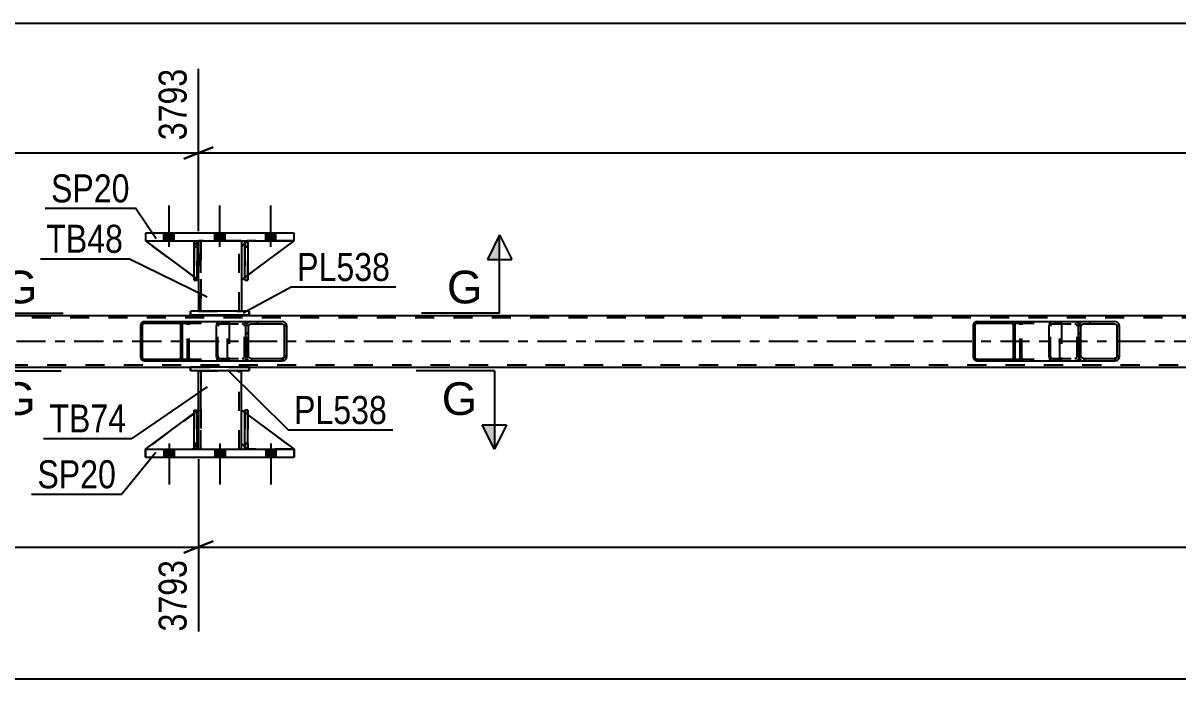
# Model space of a CAD drawing. Header units: millimetres. Extents: x 0 to 841, y 0 to 594.
# Drawn here: x 211.9 to 329.9, y 209.6 to 276.6 of the extents above; entities that cross this region are included whole.
import ezdxf

# ---------------------------------------------------------------- set-up
doc = ezdxf.new("R2010")
doc.units = ezdxf.units.MM
doc.linetypes.add('DXK_LINE_DOT2', pattern=[3.9198, 1.9599, -1.9599])
doc.linetypes.add('DXK_LINE_DOT3', pattern=[5.9187, 2.979, -0.9799, 0.9799, -0.9799])
doc.styles.add('Arial', font='ARIAL.TTF', dxfattribs={"height": 0.2})
doc.styles.add('Arial Narrow', font='ARIALN.TTF', dxfattribs={"height": 0.2})

# ---------------------------------------------------------------- blocks, each defined once
blk = doc.blocks.new('Part-103610369-28015 - 28013')
at = {"linetype": 'Continuous'}
h = blk.add_hatch(dxfattribs=at)
h.set_pattern_fill('', scale=0.7, style=0, pattern_type=0)
h.set_pattern_definition([(45, (313.2664, 245.8691), (-1.57154, 1.57154), [])])
h.paths.add_polyline_path([(313.29, 245.75), (313.27, 245.87), (313.19, 245.97), (313.08, 246.04), (312.95, 246.07), (309.38, 246.07), (309.25, 246.04), (309.14, 245.97), (309.06, 245.87), (309.04, 245.75), (309.04, 242.39), (309.06, 242.26), (309.14, 242.16), (309.25, 242.09), (309.38, 242.07), (312.95, 242.07), (313.08, 242.09), (313.19, 242.16), (313.27, 242.26), (313.29, 242.39)])
h.paths.add_polyline_path([(313.11, 242.33), (313.07, 242.27), (313.02, 242.24), (312.95, 242.23), (309.38, 242.23), (309.31, 242.24), (309.26, 242.27), (309.22, 242.33), (309.21, 242.39), (309.21, 245.75), (309.22, 245.81), (309.26, 245.86), (309.31, 245.89), (309.38, 245.91), (312.95, 245.91), (313.02, 245.89), (313.07, 245.86), (313.11, 245.81), (313.12, 245.75), (313.12, 242.39)])
at = {"color": 2, "linetype": 'Continuous'}
for p, q in [((309.06, 245.87), (309.04, 245.75)), ((309.04, 242.39), (309.04, 245.75)), ((309.21, 245.75), (309.22, 245.81)), ((309.21, 242.39), (309.21, 245.75)), ((309.22, 245.81), (309.26, 245.86)), ((309.38, 246.07), (309.25, 246.04)), ((309.26, 245.86), (309.31, 245.89)), ((309.31, 245.89), (309.38, 245.91)), ((309.38, 246.07), (312.95, 246.07)), ((309.38, 245.91), (312.95, 245.91)), ((312.95, 246.07), (317.06, 246.07)), ((313.08, 246.04), (312.95, 246.07)), ((312.95, 245.91), (313.02, 245.89)), ((313.02, 245.89), (313.07, 245.86)), ((313.07, 245.86), (313.11, 245.81)), ((313.11, 245.81), (313.12, 245.75)), ((313.12, 242.39), (313.12, 245.75)), ((313.29, 245.75), (313.27, 245.87)), ((313.29, 242.39), (313.29, 245.75)), ((309.04, 242.39), (309.06, 242.26)), ((309.22, 242.33), (309.21, 242.39)), ((309.26, 242.27), (309.22, 242.33)), ((309.25, 242.09), (309.38, 242.07)), ((309.31, 242.24), (309.26, 242.27)), ((309.38, 242.23), (309.31, 242.24)), ((309.38, 242.23), (312.95, 242.23)), ((309.38, 242.07), (312.95, 242.07)), ((313.02, 242.24), (312.95, 242.23)), ((312.95, 242.07), (313.08, 242.09)), ((312.95, 242.07), (317.06, 242.07)), ((313.07, 242.27), (313.02, 242.24)), ((313.11, 242.33), (313.07, 242.27)), ((313.12, 242.39), (313.11, 242.33)), ((313.27, 242.26), (313.29, 242.39))]:
    blk.add_line(p, q, dxfattribs=at)
at = {"color": 7, "linetype": 'DXK_LINE_DOT2'}
for p, q in [((309.38, 246.07), (312.95, 246.07)), ((309.38, 245.91), (317.71, 245.91)), ((313.8, 245.75), (313.82, 245.87)), ((313.8, 242.39), (313.8, 245.75)), ((313.98, 245.81), (313.97, 245.75)), ((313.97, 242.39), (313.97, 245.75)), ((314.02, 245.86), (313.98, 245.81)), ((314.01, 246.04), (314.14, 246.07)), ((314.07, 245.89), (314.02, 245.86)), ((314.14, 245.91), (314.07, 245.89)), ((317.06, 246.07), (317.71, 246.07)), ((317.71, 246.07), (317.84, 246.04)), ((317.78, 245.89), (317.71, 245.91)), ((317.83, 245.86), (317.78, 245.89)), ((317.87, 245.81), (317.83, 245.86)), ((317.88, 245.75), (317.87, 245.81)), ((317.88, 242.39), (317.88, 245.75)), ((318.03, 245.87), (318.05, 245.75)), ((318.05, 245.75), (318.05, 242.39)), ((309.38, 242.23), (317.71, 242.23)), ((309.38, 242.07), (312.95, 242.07)), ((313.82, 242.26), (313.8, 242.39)), ((313.97, 242.39), (313.98, 242.33)), ((313.98, 242.33), (314.02, 242.27)), ((314.14, 242.07), (314.01, 242.09)), ((314.02, 242.27), (314.03, 242.26)), ((314.03, 242.26), (314.07, 242.24)), ((314.07, 242.24), (314.14, 242.23)), ((317.06, 242.07), (317.71, 242.07)), ((317.71, 242.23), (317.78, 242.24)), ((317.84, 242.09), (317.71, 242.07)), ((317.78, 242.24), (317.83, 242.27)), ((317.83, 242.27), (317.87, 242.33)), ((317.87, 242.33), (317.88, 242.39)), ((318.05, 242.39), (318.03, 242.26))]:
    blk.add_line(p, q, dxfattribs=at)
at = {"color": 2, "linetype": 'Continuous'}
for centre, start, end in [((309.36, 245.73), 110.7583, 155.68), ((312.96, 245.73), 24.32, 69.2417), ((309.36, 242.4), 204.32, 249.2417), ((312.96, 242.4), 290.7583, 335.68)]:
    blk.add_arc(centre, 0.331, start, end, dxfattribs=at)
at = {"color": 7, "linetype": 'DXK_LINE_DOT2'}
for centre, start, end in [((314.12, 245.73), 110.7583, 155.68), ((317.72, 245.73), 24.32, 69.2417), ((314.12, 242.4), 204.32, 249.2417), ((317.72, 242.4), 290.7583, 335.68)]:
    blk.add_arc(centre, 0.331, start, end, dxfattribs=at)
blk = doc.blocks.new('Part-103610369-28021 - 28013')
at = {"linetype": 'Continuous'}
h = blk.add_hatch(dxfattribs=at)
h.set_pattern_fill('', scale=0.7, style=0, pattern_type=0)
h.set_pattern_definition([(45, (323.9351, 245.7703), (-1.57154, 1.57154), [])])
h.paths.add_polyline_path([(323.97, 245.59), (323.94, 245.77), (323.83, 245.93), (323.66, 246.03), (323.47, 246.07), (320.29, 246.07), (320.09, 246.03), (319.93, 245.93), (319.82, 245.77), (319.78, 245.59), (319.78, 242.55), (319.82, 242.36), (319.93, 242.21), (320.09, 242.1), (320.29, 242.07), (323.47, 242.07), (323.66, 242.1), (323.83, 242.21), (323.94, 242.36), (323.97, 242.55)])
h.paths.add_polyline_path([(323.7, 242.45), (323.65, 242.38), (323.57, 242.32), (323.47, 242.31), (320.29, 242.31), (320.19, 242.32), (320.11, 242.38), (320.05, 242.45), (320.03, 242.55), (320.03, 245.59), (320.05, 245.68), (320.11, 245.76), (320.19, 245.81), (320.29, 245.83), (323.47, 245.83), (323.57, 245.81), (323.65, 245.76), (323.7, 245.68), (323.72, 245.59), (323.72, 242.55)])
at = {"color": 2, "linetype": 'Continuous'}
for p, q in [((316.79, 245.59), (316.81, 245.77)), ((316.81, 245.77), (316.87, 245.93)), ((316.87, 245.93), (316.96, 246.03)), ((316.96, 246.03), (317.06, 246.07)), ((317.06, 246.07), (320.29, 246.07)), ((319.82, 245.77), (319.78, 245.59)), ((320.03, 245.59), (320.05, 245.68)), ((320.05, 245.68), (320.11, 245.76)), ((320.29, 246.07), (320.09, 246.03)), ((320.11, 245.76), (320.19, 245.81)), ((320.19, 245.81), (320.29, 245.83)), ((320.29, 246.07), (323.47, 246.07)), ((320.29, 245.83), (323.47, 245.83)), ((323.66, 246.03), (323.47, 246.07)), ((323.47, 245.83), (323.57, 245.81)), ((323.57, 245.81), (323.65, 245.76)), ((323.65, 245.76), (323.7, 245.68)), ((323.7, 245.68), (323.72, 245.59)), ((323.97, 245.59), (323.94, 245.77)), ((316.79, 242.55), (316.79, 245.59)), ((319.78, 242.55), (319.78, 245.59)), ((320.03, 242.55), (320.03, 245.59)), ((323.72, 242.55), (323.72, 245.59)), ((323.97, 242.55), (323.97, 245.59)), ((316.81, 242.36), (316.79, 242.55)), ((316.87, 242.21), (316.81, 242.36)), ((316.96, 242.1), (316.87, 242.21)), ((317.06, 242.07), (316.96, 242.1)), ((317.06, 242.07), (320.29, 242.07)), ((319.78, 242.55), (319.82, 242.36)), ((320.05, 242.45), (320.03, 242.55)), ((320.11, 242.38), (320.05, 242.45)), ((320.09, 242.1), (320.29, 242.07)), ((320.19, 242.32), (320.11, 242.38)), ((320.29, 242.31), (320.19, 242.32)), ((320.29, 242.31), (323.47, 242.31)), ((320.29, 242.07), (323.47, 242.07)), ((323.57, 242.32), (323.47, 242.31)), ((323.47, 242.07), (323.66, 242.1)), ((323.65, 242.38), (323.57, 242.32)), ((323.7, 242.45), (323.65, 242.38)), ((323.72, 242.55), (323.7, 242.45)), ((323.94, 242.36), (323.97, 242.55))]:
    blk.add_line(p, q, dxfattribs=at)
at = {"color": 7, "linetype": 'DXK_LINE_DOT2'}
for p, q in [((316.93, 245.68), (316.92, 245.59)), ((316.96, 245.76), (316.93, 245.68)), ((317.01, 245.81), (316.96, 245.76)), ((317.06, 245.83), (317.01, 245.81)), ((317.06, 245.83), (323.47, 245.83)), ((318.05, 245.83), (318.05, 246.07)), ((319.39, 246.07), (319.59, 246.03)), ((319.49, 245.81), (319.39, 245.83)), ((319.57, 245.76), (319.49, 245.81)), ((319.63, 245.68), (319.57, 245.76)), ((319.65, 245.59), (319.63, 245.68)), ((319.86, 245.77), (319.9, 245.59)), ((320.29, 246.07), (323.47, 246.07)), ((316.92, 242.55), (316.92, 245.59)), ((319.65, 242.55), (319.65, 245.59)), ((319.9, 242.55), (319.9, 245.59)), ((316.92, 242.55), (316.93, 242.45)), ((316.93, 242.45), (316.96, 242.38)), ((316.96, 242.38), (317.01, 242.32)), ((317.01, 242.32), (317.06, 242.31)), ((317.06, 242.31), (323.47, 242.31)), ((318.05, 242.07), (318.05, 242.31)), ((319.39, 242.31), (319.49, 242.32)), ((319.59, 242.1), (319.39, 242.07)), ((319.49, 242.32), (319.57, 242.38)), ((319.57, 242.38), (319.63, 242.45)), ((319.63, 242.45), (319.65, 242.55)), ((319.9, 242.55), (319.86, 242.36)), ((320.29, 242.07), (323.47, 242.07))]:
    blk.add_line(p, q, dxfattribs=at)
for centre, start, end in [((319.41, 245.57), 23.8494, 68.8059), ((319.41, 242.56), 291.1941, 336.1506)]:
    blk.add_arc(centre, 0.492, start, end, dxfattribs=at)
at = {"color": 2, "linetype": 'Continuous'}
for centre, start, end in [((320.27, 245.57), 111.1941, 156.1506), ((323.49, 245.57), 23.8494, 68.8059), ((320.27, 242.56), 203.8494, 248.8059), ((323.49, 242.56), 291.1941, 336.1506)]:
    blk.add_arc(centre, 0.492, start, end, dxfattribs=at)
blk = doc.blocks.new('Part-103610369-28041 - 28013')
at = {"color": 2, "linetype": 'Continuous'}
for p, q in [((234.99, 247.12), (228.99, 247.12)), ((228.99, 246.72), (228.99, 247.12)), ((234.99, 247.12), (234.99, 246.72)), ((234.99, 247.12), (234.99, 247.12)), ((234.99, 246.72), (228.99, 246.72)), ((234.99, 246.72), (234.99, 246.72))]:
    blk.add_line(p, q, dxfattribs=at)
at = {"color": 7, "linetype": 'DXK_LINE_DOT2'}
for p, q in [((228.99, 247.12), (228.99, 246.72)), ((234.99, 246.72), (234.99, 247.12)), ((234.99, 247.12), (234.99, 247.12)), ((234.99, 246.72), (234.99, 246.72))]:
    blk.add_line(p, q, dxfattribs=at)
blk = doc.blocks.new('Part-103610369-28042 - 28013')
at = {"color": 2, "linetype": 'Continuous'}
for p, q in [((229.79, 254.32), (229.79, 253.72)), ((234.19, 254.32), (234.19, 253.72)), ((229.79, 250.32), (229.79, 247.12)), ((234.19, 250.32), (234.19, 247.12))]:
    blk.add_line(p, q, dxfattribs=at)
at = {"color": 7, "linetype": 'DXK_LINE_DOT2'}
for p, q in [((234.19, 254.32), (229.79, 254.32)), ((229.79, 254.32), (229.79, 247.12)), ((230.03, 247.12), (230.03, 254.32)), ((230.03, 254.32), (230.03, 247.12)), ((233.95, 247.12), (233.95, 254.32)), ((233.95, 247.12), (233.95, 254.32)), ((234.19, 254.32), (234.19, 247.12)), ((229.79, 253.72), (229.79, 250.32)), ((234.19, 253.72), (234.19, 250.32)), ((229.79, 247.12), (234.19, 247.12))]:
    blk.add_line(p, q, dxfattribs=at)
blk = doc.blocks.new('Part-103610369-28043 - 28013')
at = {"color": 7, "linetype": 'DXK_LINE_DOT2'}
for p, q in [((229.34, 253.72), (229.34, 254.32)), ((229.34, 254.32), (229.34, 254.32)), ((229.34, 254.32), (229.34, 250.32)), ((229.34, 254.32), (229.66, 254.32)), ((229.66, 253.72), (229.66, 254.32)), ((229.66, 250.32), (229.66, 254.32)), ((229.34, 250.32), (229.34, 253.72)), ((229.34, 253.72), (229.66, 253.72)), ((229.66, 253.72), (229.66, 250.32)), ((229.34, 250.32), (229.66, 250.32))]:
    blk.add_line(p, q, dxfattribs=at)
blk = doc.blocks.new('Part-103610369-28044 - 28013')
at = {"color": 7, "linetype": 'DXK_LINE_DOT2'}
for p, q in [((234.54, 253.72), (234.54, 254.32)), ((234.54, 254.32), (234.54, 254.32)), ((234.54, 254.32), (234.54, 250.32)), ((234.54, 254.32), (234.86, 254.32)), ((234.86, 253.72), (234.86, 254.32)), ((234.86, 250.32), (234.86, 254.32)), ((234.54, 250.32), (234.54, 253.72)), ((234.54, 253.72), (234.86, 253.72)), ((234.86, 253.72), (234.86, 250.32)), ((234.54, 250.32), (234.86, 250.32))]:
    blk.add_line(p, q, dxfattribs=at)
blk = doc.blocks.new('Part-103610369-28045 - 28013')
at = {"color": 2, "linetype": 'Continuous'}
for p, q in [((229.34, 254.32), (229.66, 254.32)), ((229.34, 250.32), (229.34, 254.32)), ((229.66, 254.32), (229.66, 254.32)), ((229.66, 254.32), (229.66, 250.32)), ((229.66, 250.32), (229.34, 250.32))]:
    blk.add_line(p, q, dxfattribs=at)
at = {"color": 7, "linetype": 'DXK_LINE_DOT2'}
for p, q in [((229.34, 253.72), (229.34, 254.32)), ((229.66, 253.72), (229.66, 254.32)), ((229.66, 254.32), (229.66, 254.32)), ((229.66, 253.72), (229.34, 253.72)), ((229.34, 253.72), (229.34, 250.32)), ((229.66, 250.32), (229.66, 253.72))]:
    blk.add_line(p, q, dxfattribs=at)
blk = doc.blocks.new('Part-103610369-28046 - 28013')
at = {"color": 2, "linetype": 'Continuous'}
for p, q in [((234.54, 254.32), (234.86, 254.32)), ((234.54, 250.32), (234.54, 254.32)), ((234.86, 254.32), (234.86, 254.32)), ((234.86, 254.32), (234.86, 250.32)), ((234.86, 250.32), (234.54, 250.32))]:
    blk.add_line(p, q, dxfattribs=at)
at = {"color": 7, "linetype": 'DXK_LINE_DOT2'}
for p, q in [((234.54, 253.72), (234.54, 254.32)), ((234.86, 253.72), (234.86, 254.32)), ((234.86, 254.32), (234.86, 254.32)), ((234.86, 253.72), (234.54, 253.72)), ((234.54, 253.72), (234.54, 250.32)), ((234.86, 250.32), (234.86, 253.72))]:
    blk.add_line(p, q, dxfattribs=at)
blk = doc.blocks.new('Part-103610369-28047 - 28013')
at = {"color": 7, "linetype": 'DXK_LINE_DOT2'}
for p, q in [((229.79, 250.32), (224.39, 254.32)), ((224.39, 254.32), (229.19, 254.32)), ((229.79, 250.32), (224.39, 254.32)), ((229.19, 254.32), (229.79, 253.72)), ((229.79, 253.72), (229.19, 254.32)), ((229.79, 253.72), (229.79, 250.32)), ((229.79, 253.72), (229.79, 253.72)), ((229.79, 250.32), (229.79, 253.72)), ((229.79, 250.32), (229.79, 250.32))]:
    blk.add_line(p, q, dxfattribs=at)
blk = doc.blocks.new('Part-103610369-28048 - 28013')
at = {"color": 2, "linetype": 'Continuous'}
for p, q in [((224.39, 254.32), (229.34, 250.65)), ((229.19, 254.32), (229.34, 254.16)), ((229.66, 253.84), (229.79, 253.72)), ((229.79, 253.72), (229.79, 253.72)), ((229.79, 250.32), (229.79, 253.72)), ((229.66, 250.41), (229.79, 250.32)), ((229.79, 250.32), (229.79, 250.32))]:
    blk.add_line(p, q, dxfattribs=at)
at = {"color": 7, "linetype": 'DXK_LINE_DOT2'}
for p, q in [((229.79, 250.32), (224.39, 254.32)), ((224.39, 254.32), (229.19, 254.32)), ((229.19, 254.32), (229.79, 253.72)), ((229.34, 254.16), (229.66, 253.84)), ((229.79, 253.72), (229.79, 250.32)), ((229.34, 250.65), (229.66, 250.41))]:
    blk.add_line(p, q, dxfattribs=at)
blk = doc.blocks.new('Part-103610369-28049 - 28013')
at = {"color": 7, "linetype": 'DXK_LINE_DOT2'}
for p, q in [((234.79, 254.32), (234.19, 253.72)), ((234.19, 250.32), (239.59, 254.32)), ((239.59, 254.32), (234.79, 254.32)), ((234.19, 253.72), (234.19, 250.32))]:
    blk.add_line(p, q, dxfattribs=at)
blk = doc.blocks.new('Part-103610369-28050 - 28013')
at = {"color": 2, "linetype": 'Continuous'}
for p, q in [((234.19, 253.72), (234.54, 254.07)), ((234.86, 250.82), (239.59, 254.32)), ((234.19, 253.72), (234.19, 250.32)), ((234.19, 250.32), (234.54, 250.58))]:
    blk.add_line(p, q, dxfattribs=at)
at = {"color": 7, "linetype": 'DXK_LINE_DOT2'}
for p, q in [((234.54, 254.07), (234.79, 254.32)), ((234.79, 254.32), (239.59, 254.32)), ((234.54, 250.58), (234.86, 250.82))]:
    blk.add_line(p, q, dxfattribs=at)
blk = doc.blocks.new('Part-103610369-28051 - 28013')
at = {"color": 2, "linetype": 'Continuous'}
for p, q in [((234.99, 241.43), (228.99, 241.43)), ((228.99, 241.03), (228.99, 241.43)), ((234.99, 241.03), (228.99, 241.03)), ((234.99, 241.43), (234.99, 241.03)), ((234.99, 241.43), (234.99, 241.43)), ((234.99, 241.03), (234.99, 241.03))]:
    blk.add_line(p, q, dxfattribs=at)
at = {"color": 7, "linetype": 'DXK_LINE_DOT2'}
for p, q in [((228.99, 241.43), (228.99, 241.03)), ((234.99, 241.03), (234.99, 241.43)), ((234.99, 241.43), (234.99, 241.43)), ((234.99, 241.03), (234.99, 241.03))]:
    blk.add_line(p, q, dxfattribs=at)
blk = doc.blocks.new('Part-103610369-28052 - 28013')
at = {"color": 2, "linetype": 'Continuous'}
for p, q in [((229.79, 237.03), (229.79, 241.03)), ((234.19, 237.03), (234.19, 241.03)), ((229.79, 233.03), (229.79, 233.63)), ((234.19, 233.03), (234.19, 233.63))]:
    blk.add_line(p, q, dxfattribs=at)
at = {"color": 7, "linetype": 'DXK_LINE_DOT2'}
for p, q in [((229.79, 241.03), (234.19, 241.03)), ((229.79, 233.03), (229.79, 241.03)), ((230.03, 233.03), (230.03, 241.03)), ((230.03, 241.03), (230.03, 233.03)), ((233.95, 233.03), (233.95, 241.03)), ((233.95, 233.03), (233.95, 241.03)), ((234.19, 233.03), (234.19, 241.03)), ((229.79, 233.63), (229.79, 237.03)), ((234.19, 233.63), (234.19, 237.03)), ((229.79, 233.03), (234.19, 233.03))]:
    blk.add_line(p, q, dxfattribs=at)
blk = doc.blocks.new('Part-103610369-28053 - 28013')
at = {"color": 7, "linetype": 'DXK_LINE_DOT2'}
for p, q in [((229.34, 237.03), (229.66, 237.03)), ((229.34, 233.63), (229.34, 237.03)), ((229.34, 237.03), (229.34, 233.03)), ((229.66, 237.03), (229.66, 233.63)), ((229.66, 233.03), (229.66, 236.93)), ((229.66, 233.63), (229.34, 233.63)), ((229.34, 233.03), (229.34, 233.63)), ((229.66, 233.03), (229.34, 233.03)), ((229.66, 233.63), (229.66, 233.03)), ((229.66, 233.03), (229.66, 233.03))]:
    blk.add_line(p, q, dxfattribs=at)
blk = doc.blocks.new('Part-103610369-28054 - 28013')
at = {"color": 7, "linetype": 'DXK_LINE_DOT2'}
for p, q in [((234.86, 237.03), (234.54, 237.03)), ((234.54, 233.63), (234.54, 237.03)), ((234.54, 237.03), (234.54, 233.03)), ((234.86, 237.03), (234.86, 233.63)), ((234.86, 233.03), (234.86, 237.03)), ((234.86, 233.63), (234.54, 233.63)), ((234.54, 233.03), (234.54, 233.63)), ((234.86, 233.03), (234.54, 233.03)), ((234.86, 233.63), (234.86, 233.03)), ((234.86, 233.03), (234.86, 233.03))]:
    blk.add_line(p, q, dxfattribs=at)
blk = doc.blocks.new('Part-103610369-28055 - 28013')
at = {"color": 2, "linetype": 'Continuous'}
for p, q in [((229.34, 233.03), (229.34, 237.03)), ((229.34, 237.03), (229.66, 237.03)), ((229.66, 233.03), (229.66, 237.03)), ((229.34, 233.03), (229.34, 233.03)), ((229.34, 233.03), (229.66, 233.03))]:
    blk.add_line(p, q, dxfattribs=at)
at = {"color": 7, "linetype": 'DXK_LINE_DOT2'}
for p, q in [((229.34, 237.03), (229.34, 233.63)), ((229.66, 233.63), (229.66, 237.03)), ((229.34, 233.63), (229.34, 233.03)), ((229.34, 233.63), (229.66, 233.63)), ((229.66, 233.03), (229.66, 233.63))]:
    blk.add_line(p, q, dxfattribs=at)
blk = doc.blocks.new('Part-103610369-28056 - 28013')
at = {"color": 2, "linetype": 'Continuous'}
for p, q in [((234.54, 233.03), (234.54, 237.03)), ((234.54, 237.03), (234.86, 237.03)), ((234.86, 233.03), (234.86, 237.03)), ((234.54, 233.03), (234.54, 233.03)), ((234.54, 233.03), (234.86, 233.03))]:
    blk.add_line(p, q, dxfattribs=at)
at = {"color": 7, "linetype": 'DXK_LINE_DOT2'}
for p, q in [((234.54, 237.03), (234.54, 233.63)), ((234.86, 233.63), (234.86, 237.03)), ((234.54, 233.63), (234.54, 233.03)), ((234.54, 233.63), (234.86, 233.63)), ((234.86, 233.03), (234.86, 233.63))]:
    blk.add_line(p, q, dxfattribs=at)
blk = doc.blocks.new('Part-103610369-28057 - 28013')
at = {"color": 7, "linetype": 'DXK_LINE_DOT2'}
for p, q in [((229.79, 237.03), (224.39, 233.03)), ((229.79, 237.03), (224.39, 233.03)), ((229.79, 233.63), (229.79, 237.03)), ((229.79, 237.03), (229.79, 237.03)), ((229.79, 237.03), (229.79, 233.63)), ((224.39, 233.03), (229.19, 233.03)), ((229.19, 233.03), (229.79, 233.63)), ((229.79, 233.63), (229.19, 233.03)), ((229.79, 233.63), (229.79, 233.63))]:
    blk.add_line(p, q, dxfattribs=at)
blk = doc.blocks.new('Part-103610369-28058 - 28013')
at = {"color": 7, "linetype": 'DXK_LINE_DOT2'}
for p, q in [((229.79, 237.03), (224.39, 233.03)), ((229.34, 236.7), (229.66, 236.93)), ((229.79, 237.03), (229.79, 233.63)), ((224.39, 233.03), (229.19, 233.03)), ((229.79, 233.63), (229.19, 233.03)), ((229.34, 233.18), (229.66, 233.5))]:
    blk.add_line(p, q, dxfattribs=at)
at = {"color": 2, "linetype": 'Continuous'}
for p, q in [((224.39, 233.03), (229.34, 236.7)), ((229.66, 236.93), (229.79, 237.03)), ((229.79, 233.63), (229.79, 237.03)), ((229.79, 237.03), (229.79, 237.03)), ((229.19, 233.03), (229.34, 233.18)), ((229.66, 233.5), (229.79, 233.63)), ((229.79, 233.63), (229.79, 233.63))]:
    blk.add_line(p, q, dxfattribs=at)
blk = doc.blocks.new('Part-103610369-28059 - 28013')
at = {"color": 7, "linetype": 'DXK_LINE_DOT2'}
for p, q in [((234.19, 233.63), (234.19, 237.03)), ((234.19, 237.03), (239.59, 233.03)), ((234.79, 233.03), (234.19, 233.63)), ((239.59, 233.03), (234.79, 233.03))]:
    blk.add_line(p, q, dxfattribs=at)
blk = doc.blocks.new('Part-103610369-28060 - 28013')
at = {"color": 2, "linetype": 'Continuous'}
for p, q in [((234.19, 233.63), (234.19, 237.03)), ((234.19, 237.03), (234.54, 236.76)), ((234.86, 236.53), (239.59, 233.03)), ((234.19, 233.63), (234.54, 233.27))]:
    blk.add_line(p, q, dxfattribs=at)
at = {"color": 7, "linetype": 'DXK_LINE_DOT2'}
for p, q in [((234.54, 236.76), (234.86, 236.53)), ((234.54, 233.27), (234.79, 233.03)), ((234.79, 233.03), (239.59, 233.03)), ((239.59, 233.03), (239.59, 233.03)), ((239.59, 233.03), (239.59, 233.03))]:
    blk.add_line(p, q, dxfattribs=at)
blk = doc.blocks.new('Part-103610369-28061 - 28013')
at = {"color": 2, "linetype": 'Continuous'}
for p, q in [((239.59, 255.12), (224.39, 255.12)), ((224.39, 255.12), (224.39, 254.32)), ((239.59, 254.32), (239.59, 255.12)), ((224.39, 254.32), (239.59, 254.32))]:
    blk.add_line(p, q, dxfattribs=at)
at = {"color": 7, "linetype": 'DXK_LINE_DOT2'}
for p, q in [((224.39, 255.12), (224.39, 254.32)), ((239.59, 254.32), (239.59, 255.12))]:
    blk.add_line(p, q, dxfattribs=at)
blk = doc.blocks.new('Part-103610369-28062 - 28013')
at = {"color": 2, "linetype": 'Continuous'}
for p, q in [((224.39, 233.03), (224.39, 232.23)), ((224.39, 233.03), (239.59, 233.03)), ((239.59, 232.23), (239.59, 233.03)), ((224.39, 232.23), (239.59, 232.23))]:
    blk.add_line(p, q, dxfattribs=at)
at = {"color": 7, "linetype": 'DXK_LINE_DOT2'}
for p, q in [((224.39, 232.23), (224.39, 233.03)), ((239.59, 233.03), (239.59, 232.23))]:
    blk.add_line(p, q, dxfattribs=at)
blk = doc.blocks.new('Part-103610369-28141 - 28013')
at = {"linetype": 'Continuous'}
h = blk.add_hatch(dxfattribs=at)
h.set_pattern_fill('', scale=0.7, style=0, pattern_type=0)
h.set_pattern_definition([(45, (228.132, 245.8691), (-1.57154, 1.57154), [])])
h.paths.add_polyline_path([(228.16, 245.75), (228.13, 245.87), (228.06, 245.97), (227.95, 246.04), (227.82, 246.07), (224.24, 246.07), (224.11, 246.04), (224, 245.97), (223.93, 245.87), (223.9, 245.75), (223.9, 242.39), (223.93, 242.26), (224, 242.16), (224.11, 242.09), (224.24, 242.07), (227.82, 242.07), (227.95, 242.09), (228.06, 242.16), (228.13, 242.26), (228.16, 242.39)])
h.paths.add_polyline_path([(227.97, 242.33), (227.94, 242.27), (227.88, 242.24), (227.82, 242.23), (224.24, 242.23), (224.18, 242.24), (224.12, 242.27), (224.08, 242.33), (224.07, 242.39), (224.07, 245.75), (224.08, 245.81), (224.12, 245.86), (224.18, 245.89), (224.24, 245.91), (227.82, 245.91), (227.88, 245.89), (227.94, 245.86), (227.97, 245.81), (227.99, 245.75), (227.99, 242.39)])
at = {"color": 2, "linetype": 'Continuous'}
for p, q in [((223.93, 245.87), (223.9, 245.75)), ((223.9, 242.39), (223.9, 245.75)), ((224.07, 245.75), (224.08, 245.81)), ((224.07, 242.39), (224.07, 245.75)), ((224.08, 245.81), (224.12, 245.86)), ((224.24, 246.07), (224.11, 246.04)), ((224.12, 245.86), (224.18, 245.89)), ((224.18, 245.89), (224.24, 245.91)), ((224.24, 246.07), (227.82, 246.07)), ((224.24, 245.91), (227.82, 245.91)), ((227.82, 246.07), (231.93, 246.07)), ((227.95, 246.04), (227.82, 246.07)), ((227.82, 245.91), (227.88, 245.89)), ((227.88, 245.89), (227.94, 245.86)), ((227.94, 245.86), (227.97, 245.81)), ((227.97, 245.81), (227.99, 245.75)), ((227.99, 242.39), (227.99, 245.75)), ((228.16, 245.75), (228.13, 245.87)), ((228.16, 242.39), (228.16, 245.75)), ((223.9, 242.39), (223.93, 242.26)), ((224.08, 242.33), (224.07, 242.39)), ((224.12, 242.27), (224.08, 242.33)), ((224.11, 242.09), (224.24, 242.07)), ((224.18, 242.24), (224.12, 242.27)), ((224.24, 242.23), (224.18, 242.24)), ((224.24, 242.23), (227.82, 242.23)), ((224.24, 242.07), (227.82, 242.07)), ((227.88, 242.24), (227.82, 242.23)), ((227.82, 242.07), (227.95, 242.09)), ((227.82, 242.07), (231.93, 242.07)), ((227.94, 242.27), (227.88, 242.24)), ((227.97, 242.33), (227.94, 242.27)), ((227.99, 242.39), (227.97, 242.33)), ((228.13, 242.26), (228.16, 242.39))]:
    blk.add_line(p, q, dxfattribs=at)
at = {"color": 7, "linetype": 'DXK_LINE_DOT2'}
for p, q in [((224.24, 246.07), (227.82, 246.07)), ((224.24, 245.91), (232.58, 245.91)), ((228.66, 245.75), (228.69, 245.87)), ((228.66, 242.39), (228.66, 245.75)), ((228.84, 245.81), (228.83, 245.75)), ((228.83, 242.39), (228.83, 245.75)), ((228.88, 245.86), (228.84, 245.81)), ((228.87, 246.04), (229, 246.07)), ((228.94, 245.89), (228.88, 245.86)), ((229, 245.91), (228.94, 245.89)), ((231.93, 246.07), (232.58, 246.07)), ((232.58, 246.07), (232.71, 246.04)), ((232.64, 245.89), (232.58, 245.91)), ((232.7, 245.86), (232.64, 245.89)), ((232.73, 245.81), (232.7, 245.86)), ((232.75, 245.75), (232.73, 245.81)), ((232.75, 242.39), (232.75, 245.75)), ((232.89, 245.87), (232.92, 245.75)), ((232.92, 245.75), (232.92, 242.39)), ((224.24, 242.23), (232.58, 242.23)), ((224.24, 242.07), (227.82, 242.07)), ((228.69, 242.26), (228.66, 242.39)), ((228.83, 242.39), (228.84, 242.33)), ((228.84, 242.33), (228.88, 242.27)), ((229, 242.07), (228.87, 242.09)), ((228.88, 242.27), (228.9, 242.26)), ((228.9, 242.26), (228.94, 242.24)), ((228.94, 242.24), (229, 242.23)), ((231.93, 242.07), (232.58, 242.07)), ((232.58, 242.23), (232.64, 242.24)), ((232.71, 242.09), (232.58, 242.07)), ((232.64, 242.24), (232.7, 242.27)), ((232.7, 242.27), (232.73, 242.33)), ((232.73, 242.33), (232.75, 242.39)), ((232.92, 242.39), (232.89, 242.26))]:
    blk.add_line(p, q, dxfattribs=at)
at = {"color": 2, "linetype": 'Continuous'}
for centre, start, end in [((224.23, 245.73), 110.7583, 155.68), ((227.83, 245.73), 24.32, 69.2417), ((224.23, 242.4), 204.32, 249.2417), ((227.83, 242.4), 290.7583, 335.68)]:
    blk.add_arc(centre, 0.331, start, end, dxfattribs=at)
at = {"color": 7, "linetype": 'DXK_LINE_DOT2'}
for centre, start, end in [((228.99, 245.73), 110.7583, 155.68), ((232.59, 245.73), 24.32, 69.2417), ((228.99, 242.4), 204.32, 249.2417), ((232.59, 242.4), 290.7583, 335.68)]:
    blk.add_arc(centre, 0.331, start, end, dxfattribs=at)
blk = doc.blocks.new('Part-103610369-28143 - 28013')
at = {"linetype": 'Continuous'}
h = blk.add_hatch(dxfattribs=at)
h.set_pattern_fill('', scale=0.7, style=0, pattern_type=0)
h.set_pattern_definition([(45, (238.801, 245.7703), (-1.57154, 1.57154), [])])
h.paths.add_polyline_path([(238.84, 245.59), (238.8, 245.77), (238.69, 245.93), (238.53, 246.03), (238.34, 246.07), (235.15, 246.07), (234.96, 246.03), (234.8, 245.93), (234.69, 245.77), (234.65, 245.59), (234.65, 242.55), (234.69, 242.36), (234.8, 242.21), (234.96, 242.1), (235.15, 242.07), (238.34, 242.07), (238.53, 242.1), (238.69, 242.21), (238.8, 242.36), (238.84, 242.55)])
h.paths.add_polyline_path([(238.57, 242.45), (238.51, 242.38), (238.43, 242.32), (238.34, 242.31), (235.15, 242.31), (235.06, 242.32), (234.97, 242.38), (234.92, 242.45), (234.9, 242.55), (234.9, 245.59), (234.92, 245.68), (234.97, 245.76), (235.06, 245.81), (235.15, 245.83), (238.34, 245.83), (238.43, 245.81), (238.51, 245.76), (238.57, 245.68), (238.59, 245.59), (238.59, 242.55)])
at = {"color": 2, "linetype": 'Continuous'}
for p, q in [((231.65, 245.59), (231.68, 245.77)), ((231.68, 245.77), (231.73, 245.93)), ((231.73, 245.93), (231.82, 246.03)), ((231.82, 246.03), (231.93, 246.07)), ((231.93, 246.07), (235.15, 246.07)), ((234.69, 245.77), (234.65, 245.59)), ((234.9, 245.59), (234.92, 245.68)), ((234.92, 245.68), (234.97, 245.76)), ((235.15, 246.07), (234.96, 246.03)), ((234.97, 245.76), (235.06, 245.81)), ((235.06, 245.81), (235.15, 245.83)), ((235.15, 246.07), (238.34, 246.07)), ((235.15, 245.83), (238.34, 245.83)), ((238.53, 246.03), (238.34, 246.07)), ((238.34, 245.83), (238.43, 245.81)), ((238.43, 245.81), (238.51, 245.76)), ((238.51, 245.76), (238.57, 245.68)), ((238.57, 245.68), (238.59, 245.59)), ((238.84, 245.59), (238.8, 245.77)), ((231.65, 242.55), (231.65, 245.59)), ((234.65, 242.55), (234.65, 245.59)), ((234.9, 242.55), (234.9, 245.59)), ((238.59, 242.55), (238.59, 245.59)), ((238.84, 242.55), (238.84, 245.59)), ((231.68, 242.36), (231.65, 242.55)), ((231.73, 242.21), (231.68, 242.36)), ((231.82, 242.1), (231.73, 242.21)), ((231.93, 242.07), (231.82, 242.1)), ((231.93, 242.07), (235.15, 242.07)), ((234.65, 242.55), (234.69, 242.36)), ((234.92, 242.45), (234.9, 242.55)), ((234.97, 242.38), (234.92, 242.45)), ((234.96, 242.1), (235.15, 242.07)), ((235.06, 242.32), (234.97, 242.38)), ((235.15, 242.31), (235.06, 242.32)), ((235.15, 242.31), (238.34, 242.31)), ((235.15, 242.07), (238.34, 242.07)), ((238.43, 242.32), (238.34, 242.31)), ((238.34, 242.07), (238.53, 242.1)), ((238.51, 242.38), (238.43, 242.32)), ((238.57, 242.45), (238.51, 242.38)), ((238.59, 242.55), (238.57, 242.45)), ((238.8, 242.36), (238.84, 242.55))]:
    blk.add_line(p, q, dxfattribs=at)
at = {"color": 7, "linetype": 'DXK_LINE_DOT2'}
for p, q in [((231.8, 245.68), (231.79, 245.59)), ((231.83, 245.76), (231.8, 245.68)), ((231.87, 245.81), (231.83, 245.76)), ((231.93, 245.83), (231.87, 245.81)), ((231.93, 245.83), (238.34, 245.83)), ((232.92, 245.83), (232.92, 246.07)), ((234.26, 246.07), (234.45, 246.03)), ((234.36, 245.81), (234.26, 245.83)), ((234.44, 245.76), (234.36, 245.81)), ((234.49, 245.68), (234.44, 245.76)), ((234.51, 245.59), (234.49, 245.68)), ((234.72, 245.77), (234.76, 245.59)), ((235.15, 246.07), (238.34, 246.07)), ((231.79, 242.55), (231.79, 245.59)), ((234.51, 242.55), (234.51, 245.59)), ((234.76, 242.55), (234.76, 245.59)), ((231.79, 242.55), (231.8, 242.45)), ((231.8, 242.45), (231.83, 242.38)), ((231.83, 242.38), (231.87, 242.32)), ((231.87, 242.32), (231.93, 242.31)), ((231.93, 242.31), (238.34, 242.31)), ((232.92, 242.07), (232.92, 242.31)), ((234.26, 242.31), (234.36, 242.32)), ((234.45, 242.1), (234.26, 242.07)), ((234.36, 242.32), (234.44, 242.38)), ((234.44, 242.38), (234.49, 242.45)), ((234.49, 242.45), (234.51, 242.55)), ((234.76, 242.55), (234.72, 242.36)), ((235.15, 242.07), (238.34, 242.07))]:
    blk.add_line(p, q, dxfattribs=at)
for centre, start, end in [((234.27, 245.57), 23.8494, 68.8059), ((234.27, 242.56), 291.1941, 336.1506)]:
    blk.add_arc(centre, 0.492, start, end, dxfattribs=at)
at = {"color": 2, "linetype": 'Continuous'}
for centre, start, end in [((235.14, 245.57), 111.1941, 156.1506), ((238.35, 245.57), 23.8494, 68.8059), ((235.14, 242.56), 203.8494, 248.8059), ((238.35, 242.56), 291.1941, 336.1506)]:
    blk.add_arc(centre, 0.492, start, end, dxfattribs=at)
blk = doc.blocks.new('Part-103610369-28145 - 28013')
at = {"color": 2, "linetype": 'Continuous'}
for p, q in [((92.81, 246.71), (751.72, 246.71)), ((92.81, 241.43), (228.99, 241.43)), ((234.99, 241.43), (484.2, 241.43))]:
    blk.add_line(p, q, dxfattribs=at)
at = {"color": 7, "linetype": 'DXK_LINE_DOT2'}
for p, q in [((751.72, 246.47), (92.81, 246.47)), ((92.81, 241.67), (751.72, 241.67)), ((228.99, 241.43), (234.99, 241.43))]:
    blk.add_line(p, q, dxfattribs=at)
at = {"color": 7, "linetype": 'DXK_LINE_DOT3'}
blk.add_line((92.81, 244.07), (751.72, 244.07), dxfattribs=at)
blk = doc.blocks.new('Bolt-103610369-28152 - 28013')
at = {"linetype": 'Continuous'}
for points in [[(226.27, 254.32), (227.31, 254.32), (227.31, 255.12), (226.27, 255.12)], [(226.27, 254.32), (227.31, 254.32), (227.31, 255.12), (226.27, 255.12)], [(226.27, 254.32), (227.31, 254.32), (227.31, 255.12), (226.27, 255.12)], [(231.47, 254.32), (232.51, 254.32), (232.51, 255.12), (231.47, 255.12)], [(231.47, 254.32), (232.51, 254.32), (232.51, 255.12), (231.47, 255.12)], [(236.67, 254.32), (237.71, 254.32), (237.71, 255.12), (236.67, 255.12)], [(236.67, 254.32), (237.71, 254.32), (237.71, 255.12), (236.67, 255.12)], [(236.67, 254.32), (237.71, 254.32), (237.71, 255.12), (236.67, 255.12)]]:
    blk.add_hatch(color=1, dxfattribs=at).paths.add_polyline_path(points)
at = {"color": 1, "linetype": 'Continuous'}
for p, q in [((226.79, 253.72), (226.79, 257.92)), ((226.79, 253.72), (226.79, 257.92)), ((226.79, 253.72), (226.79, 257.92)), ((231.99, 253.72), (231.99, 257.92)), ((231.99, 253.72), (231.99, 257.92)), ((237.19, 253.72), (237.19, 257.92)), ((237.19, 253.72), (237.19, 257.92)), ((237.19, 253.72), (237.19, 257.92)), ((226.27, 254.32), (226.27, 255.12)), ((226.27, 254.32), (226.27, 255.12)), ((226.27, 254.32), (226.27, 255.12)), ((227.31, 254.32), (227.31, 255.12)), ((227.31, 254.32), (227.31, 255.12)), ((227.31, 254.32), (227.31, 255.12)), ((231.47, 254.32), (231.47, 255.12)), ((231.47, 254.32), (231.47, 255.12)), ((232.51, 254.32), (232.51, 255.12)), ((232.51, 254.32), (232.51, 255.12)), ((236.67, 254.32), (236.67, 255.12)), ((236.67, 254.32), (236.67, 255.12)), ((236.67, 254.32), (236.67, 255.12)), ((237.71, 254.32), (237.71, 255.12)), ((237.71, 254.32), (237.71, 255.12)), ((237.71, 254.32), (237.71, 255.12))]:
    blk.add_line(p, q, dxfattribs=at)
blk = doc.blocks.new('Bolt-103610369-28153 - 28013')
at = {"linetype": 'Continuous'}
for points in [[(227.31, 233.03), (226.27, 233.03), (226.27, 232.23), (227.31, 232.23)], [(227.31, 233.03), (226.27, 233.03), (226.27, 232.23), (227.31, 232.23)], [(227.31, 233.03), (226.27, 233.03), (226.27, 232.23), (227.31, 232.23)], [(232.51, 233.03), (231.47, 233.03), (231.47, 232.23), (232.51, 232.23)], [(232.51, 233.03), (231.47, 233.03), (231.47, 232.23), (232.51, 232.23)], [(237.71, 233.03), (236.67, 233.03), (236.67, 232.23), (237.71, 232.23)], [(237.71, 233.03), (236.67, 233.03), (236.67, 232.23), (237.71, 232.23)], [(237.71, 233.03), (236.67, 233.03), (236.67, 232.23), (237.71, 232.23)]]:
    blk.add_hatch(color=1, dxfattribs=at).paths.add_polyline_path(points)
at = {"color": 1, "linetype": 'Continuous'}
for p, q in [((226.27, 233.03), (226.27, 232.23)), ((226.27, 233.03), (226.27, 232.23)), ((226.27, 233.03), (226.27, 232.23)), ((226.79, 233.63), (226.79, 229.43)), ((226.79, 233.63), (226.79, 229.43)), ((226.79, 233.63), (226.79, 229.43)), ((227.31, 233.03), (227.31, 232.23)), ((227.31, 233.03), (227.31, 232.23)), ((227.31, 233.03), (227.31, 232.23)), ((231.47, 233.03), (231.47, 232.23)), ((231.47, 233.03), (231.47, 232.23)), ((231.99, 233.63), (231.99, 229.43)), ((231.99, 233.63), (231.99, 229.43)), ((232.51, 233.03), (232.51, 232.23)), ((232.51, 233.03), (232.51, 232.23)), ((236.67, 233.03), (236.67, 232.23)), ((236.67, 233.03), (236.67, 232.23)), ((236.67, 233.03), (236.67, 232.23)), ((237.19, 233.63), (237.19, 229.43)), ((237.19, 233.63), (237.19, 229.43)), ((237.19, 233.63), (237.19, 229.43)), ((237.71, 233.03), (237.71, 232.23)), ((237.71, 233.03), (237.71, 232.23)), ((237.71, 233.03), (237.71, 232.23))]:
    blk.add_line(p, q, dxfattribs=at)
blk = doc.blocks.new('StraightDimension-103610369-30287 - 28013')
at = {"color": 7, "linetype": 'Continuous'}
for p, q in [((229.79, 255.32), (229.79, 271.91)), ((231.29, 263.9), (228.29, 262.7)), ((229.79, 263.3), (485, 263.3))]:
    blk.add_line(p, q, dxfattribs=at)
blk = doc.blocks.new('StraightDimension-103610369-30288 - 28013')
at = {"color": 7, "linetype": 'Continuous'}
for p, q in [((229.79, 255.32), (229.79, 271.91)), ((228.29, 262.7), (231.29, 263.9)), ((84.19, 263.3), (229.79, 263.3))]:
    blk.add_line(p, q, dxfattribs=at)
at = {"color": 0, "linetype": 'Continuous'}
blk.add_wipeout([(229.19, 272.51), (224.99, 272.51), (224.99, 264), (229.19, 264)], dxfattribs=at)
at = {"color": 3, "linetype": 'Continuous', "style": 'Arial Narrow'}
blk.add_text('3793', height=2.863, rotation=90.0002, dxfattribs=at).set_placement((228.59, 264.6))
blk = doc.blocks.new('StraightDimension-103610369-30539 - 28013')
at = {"color": 7, "linetype": 'Continuous'}
for p, q in [((229.79, 232.03), (229.79, 214.41)), ((231.29, 223.63), (228.29, 222.43)), ((229.79, 223.03), (485, 223.03))]:
    blk.add_line(p, q, dxfattribs=at)
blk = doc.blocks.new('StraightDimension-103610369-30540 - 28013')
at = {"color": 7, "linetype": 'Continuous'}
for p, q in [((229.79, 232.03), (229.79, 214.41)), ((228.29, 222.43), (231.29, 223.63)), ((84.19, 223.03), (229.79, 223.03))]:
    blk.add_line(p, q, dxfattribs=at)
at = {"color": 0, "linetype": 'Continuous'}
blk.add_wipeout([(229.19, 222.33), (224.99, 222.33), (224.99, 213.81), (229.19, 213.81)], dxfattribs=at)
at = {"color": 3, "linetype": 'Continuous', "style": 'Arial Narrow'}
blk.add_text('3793', height=2.863, rotation=90.0002, dxfattribs=at).set_placement((228.59, 214.41))
blk = doc.blocks.new('StraightDimension-103610369-30560 - 28013')
at = {"color": 7, "linetype": 'Continuous'}
blk.add_line((83.55, 209.57), (760.98, 209.57), dxfattribs=at)
blk = doc.blocks.new('StraightDimension-103610369-30572 - 28013')
at = {"color": 7, "linetype": 'Continuous'}
blk.add_line((84.19, 276.57), (760.34, 276.57), dxfattribs=at)
blk = doc.blocks.new('SectionMark-103610369-29473 - 28013')
at = {"linetype": 'Continuous'}
for points in [[(207.77, 235.53), (209.02, 235.53), (207.77, 233.03)], [(258.8, 235.53), (260.05, 235.53), (260.05, 233.03)]]:
    blk.add_hatch(color=6, dxfattribs=at).paths.add_polyline_path(points)
at = {"color": 6, "linetype": 'Continuous'}
for p, q in [((207.77, 241.03), (215.77, 241.03)), ((207.77, 241.03), (207.77, 233.03)), ((260.05, 241.03), (252.05, 241.03)), ((260.05, 241.03), (260.05, 233.03)), ((207.77, 233.03), (206.52, 235.53)), ((209.02, 235.53), (206.52, 235.53)), ((207.77, 233.03), (209.02, 235.53)), ((258.8, 235.53), (261.3, 235.53)), ((260.05, 233.03), (258.8, 235.53)), ((261.3, 235.53), (260.05, 233.03))]:
    blk.add_line(p, q, dxfattribs=at)
at = {"color": 0, "linetype": 'Continuous'}
for points in [[(213.15, 236.53), (213.15, 240.03), (209.52, 240.03), (209.52, 236.53)], [(258.3, 236.53), (258.3, 240.03), (254.67, 240.03), (254.67, 236.53)]]:
    blk.add_wipeout(points, dxfattribs=at)
at = {"color": 3, "linetype": 'Continuous', "style": 'Arial'}
for p in [(209.52, 236.53), (254.67, 236.53)]:
    blk.add_text('G', height=3.34, dxfattribs=at).set_placement(p)
blk = doc.blocks.new('SectionMark-103610369-29488 - 28013')
at = {"linetype": 'Continuous'}
for points in [[(209.21, 252.43), (207.96, 252.43), (207.96, 254.93)], [(260.59, 252.43), (259.34, 252.43), (260.59, 254.93)]]:
    blk.add_hatch(color=6, dxfattribs=at).paths.add_polyline_path(points)
at = {"color": 6, "linetype": 'Continuous'}
for p, q in [((206.71, 252.43), (207.96, 254.93)), ((207.96, 246.93), (207.96, 254.93)), ((207.96, 254.93), (209.21, 252.43)), ((260.59, 254.93), (259.34, 252.43)), ((260.59, 246.93), (260.59, 254.93)), ((260.59, 254.93), (261.84, 252.43)), ((209.21, 252.43), (206.71, 252.43)), ((259.34, 252.43), (261.84, 252.43)), ((207.96, 246.93), (215.96, 246.93)), ((260.59, 246.93), (252.59, 246.93))]:
    blk.add_line(p, q, dxfattribs=at)
at = {"color": 0, "linetype": 'Continuous'}
for points in [[(213.34, 247.93), (213.34, 251.43), (209.71, 251.43), (209.71, 247.93)], [(258.84, 247.93), (258.84, 251.43), (255.21, 251.43), (255.21, 247.93)]]:
    blk.add_wipeout(points, dxfattribs=at)
at = {"color": 3, "linetype": 'Continuous', "style": 'Arial'}
for p in [(209.71, 247.93), (255.21, 247.93)]:
    blk.add_text('G', height=3.34, dxfattribs=at).set_placement(p)
blk = doc.blocks.new('Mark-103610369-30601 - 28013')
at = {"color": 30, "linetype": 'Continuous'}
for p, q in [((234.37, 246.98), (239.29, 249.62)), ((239.29, 249.62), (249.99, 249.62))]:
    blk.add_line(p, q, dxfattribs=at)
at = {"color": 0}
blk.add_wipeout([(249.39, 250.22), (249.39, 253.22), (239.89, 253.22), (239.89, 250.22)], dxfattribs=at)
blk.add_wipeout([(249.39, 250.22), (249.39, 253.22), (239.89, 253.22), (239.89, 250.22)], dxfattribs=at)
at = {"color": 3, "style": 'Arial Narrow'}
blk.add_text('PL538', height=2.863, dxfattribs=at).set_placement((239.89, 250.22))
blk = doc.blocks.new('Mark-103610369-30604 - 28013')
at = {"color": 30, "linetype": 'Continuous'}
for p in [(213.63, 252.5), (230.68, 248.57)]:
    blk.add_line(p, (222.69, 252.5), dxfattribs=at)
at = {"color": 0}
blk.add_wipeout([(222.09, 253.1), (222.09, 256.1), (214.23, 256.1), (214.23, 253.1)], dxfattribs=at)
blk.add_wipeout([(222.09, 253.1), (222.09, 256.1), (214.23, 256.1), (214.23, 253.1)], dxfattribs=at)
at = {"color": 3, "style": 'Arial Narrow'}
blk.add_text('TB48', height=2.863, dxfattribs=at).set_placement((214.23, 253.1))
blk = doc.blocks.new('Mark-103610369-30607 - 28013')
at = {"color": 30, "linetype": 'Continuous'}
for p, q in [((232.76, 241.14), (238.97, 235)), ((238.97, 235), (249.67, 235))]:
    blk.add_line(p, q, dxfattribs=at)
at = {"color": 0}
blk.add_wipeout([(249.07, 235.6), (249.07, 238.6), (239.57, 238.6), (239.57, 235.6)], dxfattribs=at)
blk.add_wipeout([(249.07, 235.6), (249.07, 238.6), (239.57, 238.6), (239.57, 235.6)], dxfattribs=at)
at = {"color": 3, "style": 'Arial Narrow'}
blk.add_text('PL538', height=2.863, dxfattribs=at).set_placement((239.57, 235.6))
blk = doc.blocks.new('Mark-103610369-30610 - 28013')
at = {"color": 30, "linetype": 'Continuous'}
for p in [(230.68, 239.41), (213.95, 234.14)]:
    blk.add_line(p, (223, 234.14), dxfattribs=at)
at = {"color": 0}
blk.add_wipeout([(222.4, 234.74), (222.4, 237.74), (214.55, 237.74), (214.55, 234.74)], dxfattribs=at)
blk.add_wipeout([(222.4, 234.74), (222.4, 237.74), (214.55, 237.74), (214.55, 234.74)], dxfattribs=at)
at = {"color": 3, "style": 'Arial Narrow'}
blk.add_text('TB74', height=2.863, dxfattribs=at).set_placement((214.55, 234.74))
blk = doc.blocks.new('Mark-103610369-30613 - 28013')
at = {"color": 30, "linetype": 'Continuous'}
for p in [(214.12, 257.65), (225.46, 254.51)]:
    blk.add_line(p, (223.36, 257.65), dxfattribs=at)
at = {"color": 0}
blk.add_wipeout([(222.76, 258.25), (222.76, 261.25), (214.72, 261.25), (214.72, 258.25)], dxfattribs=at)
blk.add_wipeout([(222.76, 258.25), (222.76, 261.25), (214.72, 261.25), (214.72, 258.25)], dxfattribs=at)
at = {"color": 3, "style": 'Arial Narrow'}
blk.add_text('SP20', height=2.863, dxfattribs=at).set_placement((214.72, 258.25))
blk = doc.blocks.new('Mark-103610369-30616 - 28013')
at = {"color": 30, "linetype": 'Continuous'}
for p in [(225.43, 232.71), (212.73, 228.44)]:
    blk.add_line(p, (221.97, 228.44), dxfattribs=at)
at = {"color": 0}
blk.add_wipeout([(221.37, 229.04), (221.37, 232.04), (213.33, 232.04), (213.33, 229.04)], dxfattribs=at)
blk.add_wipeout([(221.37, 229.04), (221.37, 232.04), (213.33, 232.04), (213.33, 229.04)], dxfattribs=at)
at = {"color": 3, "style": 'Arial Narrow'}
blk.add_text('SP20', height=2.863, dxfattribs=at).set_placement((213.33, 229.04))

msp = doc.modelspace()

# ---------------------------------------------------------------- block references
for name in ['Bolt-103610369-28152 - 28013', 'Part-103610369-28061 - 28013', 'Part-103610369-28047 - 28013', 'Part-103610369-28048 - 28013', 'Part-103610369-28043 - 28013', 'Part-103610369-28045 - 28013', 'Part-103610369-28042 - 28013', 'Part-103610369-28049 - 28013', 'Part-103610369-28050 - 28013', 'Part-103610369-28044 - 28013', 'Part-103610369-28046 - 28013', 'Part-103610369-28041 - 28013', 'Part-103610369-28145 - 28013', 'Part-103610369-28141 - 28013', 'Part-103610369-28143 - 28013', 'Part-103610369-28015 - 28013', 'Part-103610369-28021 - 28013', 'Part-103610369-28051 - 28013', 'Part-103610369-28052 - 28013', 'Part-103610369-28057 - 28013', 'Part-103610369-28058 - 28013', 'Part-103610369-28053 - 28013', 'Part-103610369-28055 - 28013', 'Part-103610369-28059 - 28013', 'Part-103610369-28060 - 28013', 'Part-103610369-28054 - 28013', 'Part-103610369-28056 - 28013', 'Part-103610369-28062 - 28013', 'Bolt-103610369-28153 - 28013']:
    msp.add_blockref(name, (0, 0))

# ---------------------------------------------------------------- next in the draw order: block references
for name in ['StraightDimension-103610369-30287 - 28013', 'StraightDimension-103610369-30539 - 28013']:
    msp.add_blockref(name, (0, 0))

# ---------------------------------------------------------------- next in the draw order: block references
for name in ['StraightDimension-103610369-30288 - 28013', 'StraightDimension-103610369-30540 - 28013']:
    msp.add_blockref(name, (0, 0))

# ---------------------------------------------------------------- next in the draw order: block references
for name in ['StraightDimension-103610369-30572 - 28013', 'StraightDimension-103610369-30560 - 28013']:
    msp.add_blockref(name, (0, 0))

# ---------------------------------------------------------------- next in the draw order: block references
for name in ['SectionMark-103610369-29488 - 28013', 'SectionMark-103610369-29473 - 28013']:
    msp.add_blockref(name, (0, 0))

# ---------------------------------------------------------------- next in the draw order: block references
for name in ['Mark-103610369-30604 - 28013', 'Mark-103610369-30601 - 28013', 'Mark-103610369-30607 - 28013', 'Mark-103610369-30610 - 28013', 'Mark-103610369-30616 - 28013']:
    msp.add_blockref(name, (0, 0))

# ---------------------------------------------------------------- next in the draw order: block references
msp.add_blockref('Mark-103610369-30613 - 28013', (0, 0))

doc.saveas('drawing.dxf')
